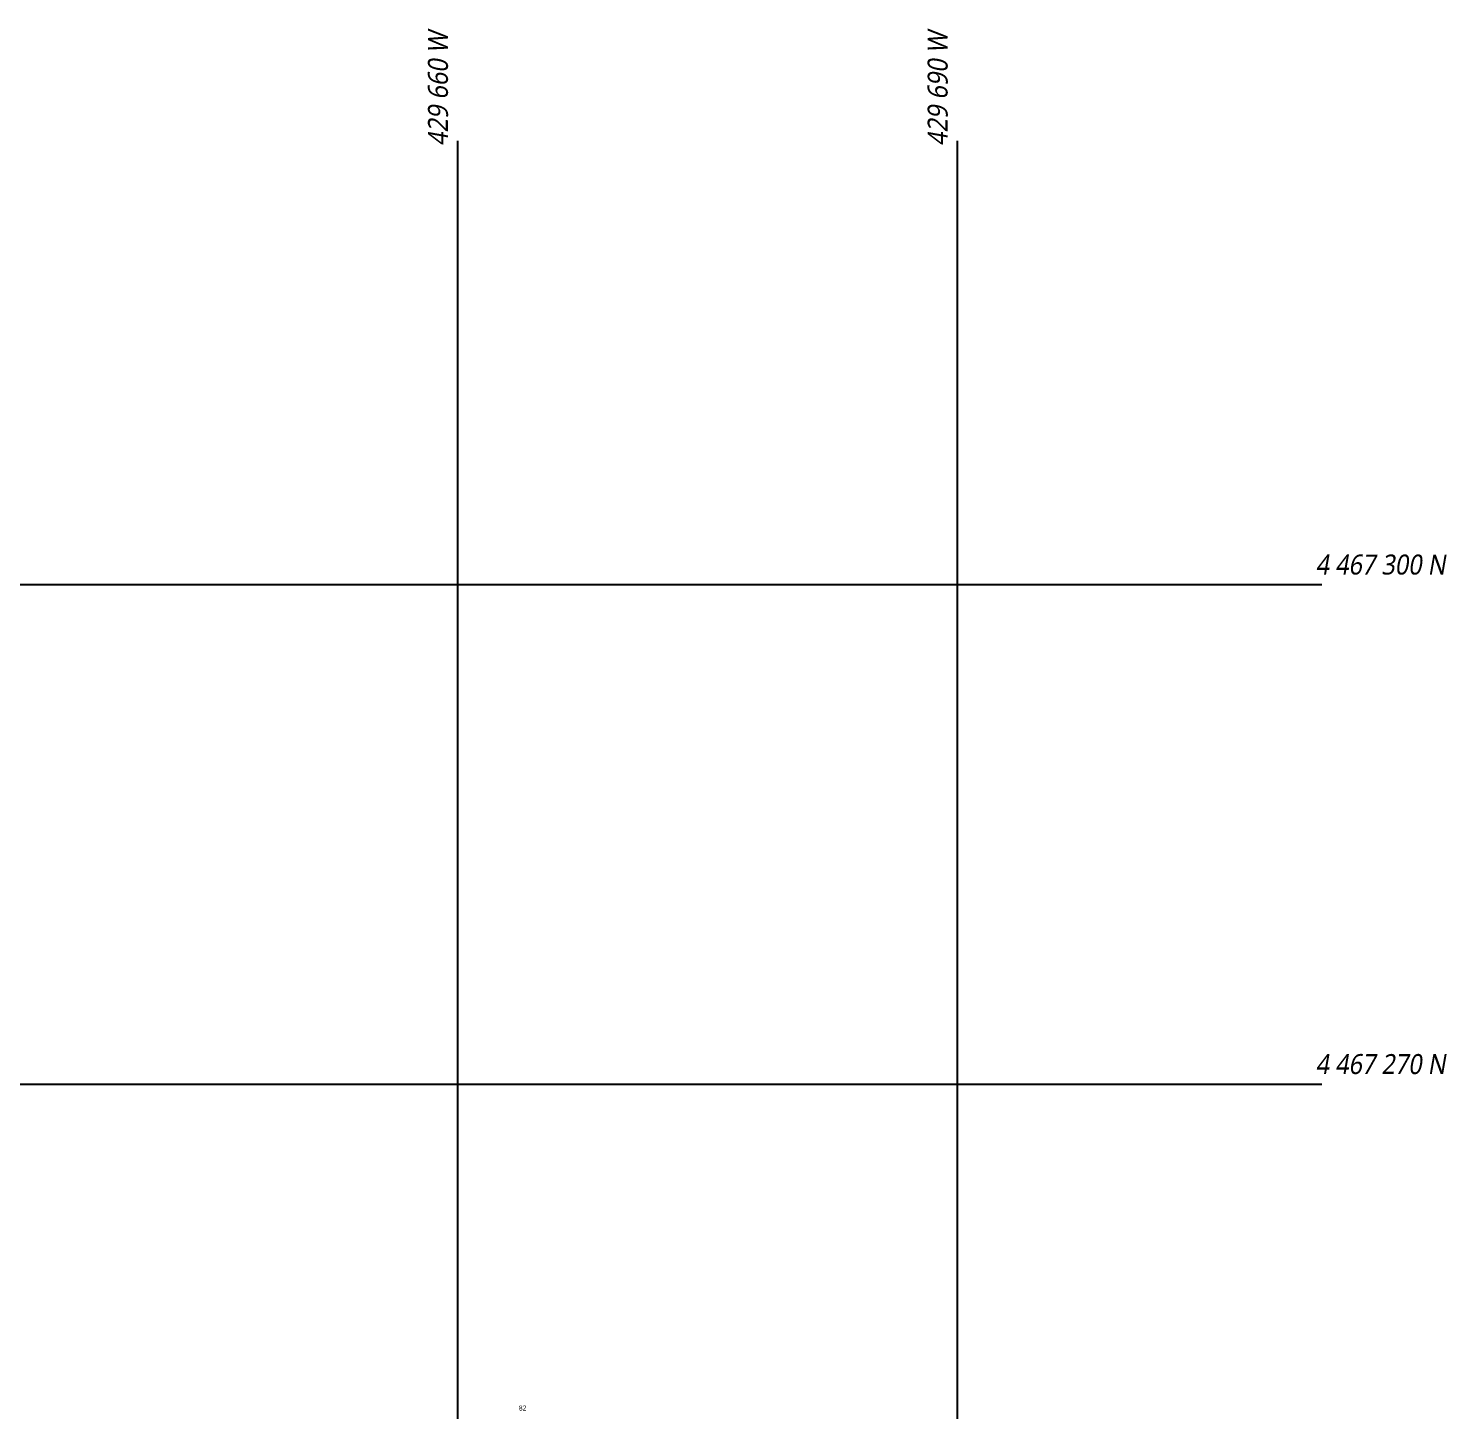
# Model space of a CAD drawing. Header units: metres. Extents: x 429510 to 429857, y 4467140 to 4467333.
# Drawn here: x 429634.2 to 429719.4, y 4467250.4 to 4467333.4 of the extents above; entities that cross this region are included whole.
import ezdxf
from ezdxf.enums import TextEntityAlignment as Align

# ---------------------------------------------------------------- set-up
doc = ezdxf.new("R2010")
doc.units = ezdxf.units.M
doc.header["$LTSCALE"] = 4
doc.layers.add('C-ETIQ', color=7, linetype='Continuous')
doc.layers.add('Cuadricula Coordenadas', color=5, linetype='Continuous')
doc.styles.add('Coordenadas', font='segoeuil.ttf', dxfattribs={"width": 0.9, "height": 2})
doc.styles.add('Trial_standard', font='segoeuisl.ttf')

msp = doc.modelspace()

# ---------------------------------------------------------------- linework, layer by layer
at = {"layer": 'Cuadricula Coordenadas', "color": 8, "lineweight": -3}
for p, q in [((429660, 4467149.365), (429660, 4467326.644)), ((429690, 4467149.365), (429690, 4467326.644)), ((429519.62, 4467300), (429711.859, 4467300)), ((429519.62, 4467270), (429711.859, 4467270))]:
    msp.add_line(p, q, dxfattribs=at)

# ---------------------------------------------------------------- texts
at = {"layer": 'C-ETIQ', "linetype": 'ByBlock', "insert": (429663.658, 4467250.386, 710.188), "char_height": 0.3, "attachment_point": 7, "style": 'Trial_standard'}
msp.add_mtext('82', dxfattribs=at)
at = {"layer": 'Cuadricula Coordenadas', "color": 7, "lineweight": -3, "style": 'Coordenadas', "oblique": 10, "width": 0.9}
for s, p in [('   429 660 W', (429658.8, 4467333.21)), ('   429 690 W', (429688.8, 4467333.21))]:
    msp.add_text(s, height=1.2, rotation=90, dxfattribs=at).set_placement(p, align=Align.MIDDLE_RIGHT)
for s, p in [(' 4 467 300 N', (429719.286, 4467301.2)), (' 4 467 270 N', (429719.286, 4467271.2))]:
    msp.add_text(s, height=1.2, dxfattribs=at).set_placement(p, align=Align.MIDDLE_RIGHT)

doc.saveas('drawing.dxf')
